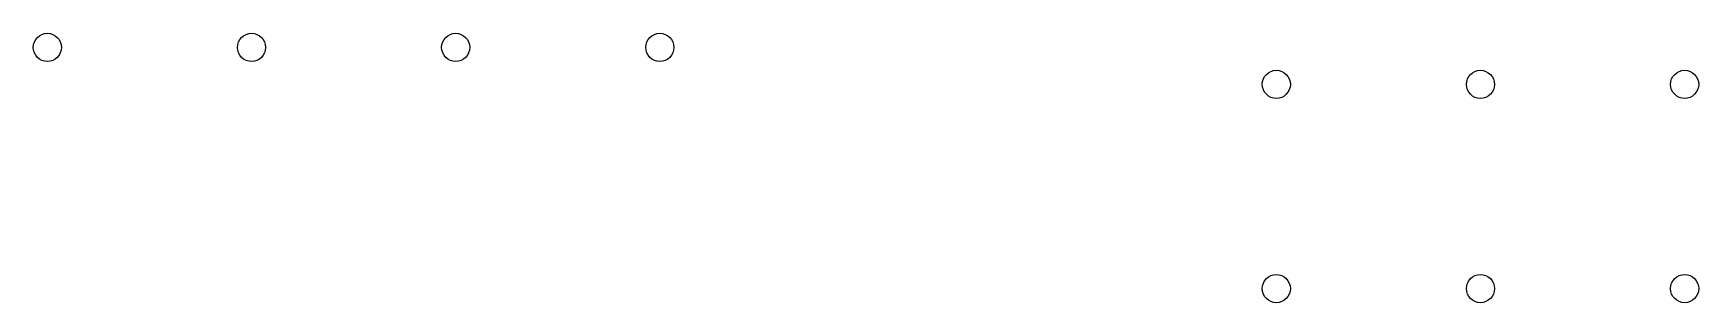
# Model space of a CAD drawing. Header units: inches. Extents: x 1.94 to 9.37, y -5.72 to -1.46.
# Drawn here: x 6.527 to 7.342, y -5.716 to -5.584 of the extents above; entities that cross this region are included whole.
import ezdxf

# ---------------------------------------------------------------- set-up
doc = ezdxf.new("R2010")
doc.units = ezdxf.units.IN
doc.header["$MEASUREMENT"] = 0
doc.layers.add('BLACK', color=250, linetype='CONTINUOUS')

msp = doc.modelspace()

# ---------------------------------------------------------------- linework, layer by layer
at = {"layer": 'BLACK'}
for centre in [(6.53346, -5.59055), (6.53346, -5.59055), (6.63346, -5.59055), (6.63346, -5.59055), (6.73346, -5.59055), (6.73346, -5.59055), (6.83346, -5.59055), (6.83346, -5.59055), (7.13543, -5.60866), (7.13543, -5.60866), (7.23543, -5.60866), (7.23543, -5.60866), (7.33543, -5.60866), (7.33543, -5.60866), (7.13543, -5.70866), (7.13543, -5.70866), (7.23543, -5.70866), (7.23543, -5.70866), (7.33543, -5.70866), (7.33543, -5.70866)]:
    msp.add_circle(centre, 0.00689, dxfattribs=at)

doc.saveas('drawing.dxf')
